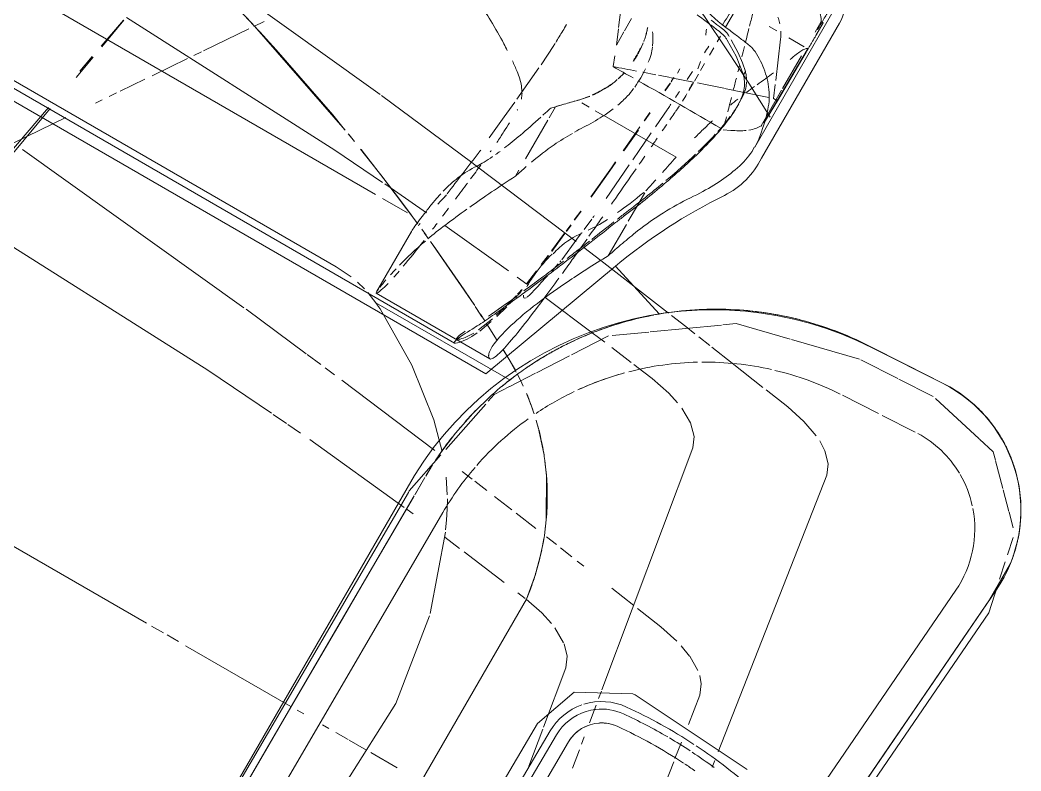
# Model space of a CAD drawing. Header units: inches. Extents: x 6664 to 8129, y 209 to 1287.
# Drawn here: x 7404.22 to 7411.94, y 636.23 to 642.02 of the extents above; entities that cross this region are included whole.
import ezdxf

# ---------------------------------------------------------------- set-up
doc = ezdxf.new("R2010")
doc.units = ezdxf.units.IN
doc.header["$MEASUREMENT"] = 0
doc.layers.add('I-FURN', color=30, linetype='Continuous', lineweight=9)

# ---------------------------------------------------------------- blocks, each defined once
blk = doc.blocks.new('Allsteel Seating Acuity Work-Conference Chair1 - Fully Adj_ Arms_ Mesh Back-V141-11th FLOOR POWER _ SIGNAL')
at = {"layer": 'I-FURN', "lineweight": 13}
for p, q in [((-8.3354, 2.7972), (-8.3354, -3.2574)), ((-12.1969, 1.3862), (-12.663, -4.7339)), ((-9.5606, -2.8632), (-9.5606, -0.9451)), ((-9.5606, -1.2379), (-9.5606, -2.8632)), ((-9.3482, -1.2379), (-9.1132, -1.2379)), ((-9.0745, -1.2379), (-8.9211, -1.2379)), ((-8.913, -1.2379), (-8.8019, -1.2379)), ((-8.7404, -1.2379), (-8.683, -1.2379)), ((-8.5175, -1.2379), (-8.4567, -1.2379)), ((-8.4008, -1.2379), (-7.4644, -1.2379)), ((-7.4002, -1.2379), (-7.2987, -1.2379)), ((-7.2666, -1.2379), (-7.161, -1.2379)), ((-7.1169, -1.2379), (7.3857, -1.2379)), ((-4.0932, -2.0147), (-4.4881, -4.3039)), ((-8.7613, -2.9975), (-8.9718, -2.3963)), ((-9.5606, -2.8632), (-9.5237, -3.0711)), ((-9.5202, -3.0858), (-9.4738, -3.2493)), ((-8.7231, -3.0823), (-8.7541, -3.0138)), ((-8.6839, -3.1606), (-8.7227, -3.0831)), ((-8.6455, -3.2287), (-8.6839, -3.1606)), ((-4.2743, -3.2386), (-4.4734, -4.3039)), ((-9.4632, -3.2805), (-9.443, -3.336)), ((-8.5533, -3.3688), (-8.63, -3.2544)), ((-4.4405, -4.0276), (-3.9404, -3.29)), ((-3.9404, -3.29), (-4.4405, -4.0276)), ((-9.4249, -3.382), (-9.4053, -3.4285)), ((-9.383, -3.4776), (-9.2187, -3.7646)), ((-9.2167, -3.7676), (-9.1528, -3.8554)), ((-9.1233, -3.8928), (-8.9922, -4.04)), ((-8.9828, -4.0496), (-8.9364, -4.0948)), ((-4.6275, -4.3036), (-4.4405, -4.0276)), ((-4.4405, -4.0276), (-4.6275, -4.3036)), ((-8.8939, -4.1337), (-8.8431, -4.1775)), ((-8.8719, -5.4314), (-8.421, -4.2125)), ((-8.8431, -4.1775), (-8.7692, -4.2364)), ((-8.421, -4.2125), (8.421, -4.2125)), ((-8.6768, -4.3025), (-8.7179, -4.274)), ((-8.6785, -4.3014), (-8.637, -4.3287)), ((-8.634, -4.3306), (-8.6768, -4.3025)), ((-8.6068, -4.2621), (-7.4113, -4.2621)), ((8.0921, -4.2954), (-8.0921, -4.2954)), ((-7.3179, -4.2993), (-7.4113, -4.2621)), ((-7.2091, -4.3292), (-7.2816, -4.3108)), ((-8.4949, -4.4119), (-8.6174, -4.3411)), ((-8.6044, -4.3492), (-8.4949, -4.4119)), ((-7.3777, -4.3266), (-8.3885, -4.3266)), ((-7.3749, -4.8751), (-7.3749, -4.3376)), ((-7.0092, -4.3503), (-7.1467, -4.3404)), ((7.0092, -4.3503), (-7.0092, -4.3503)), ((-8.4949, -4.4119), (-8.4431, -4.4394)), ((-8.442, -4.44), (-8.4949, -4.4119)), ((-8.2555, -4.5813), (-8.215, -4.4728)), ((-8.2026, -4.4767), (-8.2524, -4.6043)), ((-8.2054, -4.4512), (-8.1834, -4.4066)), ((-8.2302, -4.5499), (-8.3689, -4.4784)), ((-8.368, -4.4788), (-8.2297, -4.5501)), ((-4.8029, -4.5623), (-4.7694, -4.5129)), ((-4.7694, -4.5129), (-4.8029, -4.5623)), ((-8.1546, -4.5882), (-8.2094, -4.5605)), ((-8.1745, -4.5781), (-8.1152, -4.608)), ((-8.091, -4.6201), (-8.154, -4.5885)), ((-8.0832, -4.6239), (-7.9076, -4.7101)), ((-7.5412, -4.8817), (-8.0715, -4.6298)), ((-7.4257, -4.6058), (-7.4255, -4.605)), ((-7.4255, -4.605), (-7.4253, -4.6043)), ((-4.8713, -4.6633), (-4.8364, -4.6117)), ((-4.8364, -4.6117), (-4.8713, -4.6633)), ((-4.5412, -4.6117), (-4.5759, -4.8125)), ((-8.3022, -4.7398), (-8.2734, -4.6377)), ((-8.265, -4.643), (-8.289, -4.7238)), ((-5.0077, -4.8645), (-4.8885, -4.6886)), ((-4.8885, -4.6886), (-5.0077, -4.8645)), ((-4.5415, -4.6683), (-4.5685, -4.8124)), ((-8.2914, -4.7326), (-8.3223, -4.8525)), ((-7.9076, -4.7101), (-7.5728, -4.8674)), ((-8.3371, -4.9154), (-8.3371, -4.8822)), ((-7.5169, -4.8927), (-7.4645, -4.9163)), ((-7.435, -4.9295), (-7.4871, -4.9062)), ((-5.2124, -5.1663), (-5.0423, -4.9154)), ((-5.0423, -4.9154), (-5.2124, -5.1663)), ((-4.5936, -4.9154), (-4.6388, -5.1775)), ((-4.5877, -4.9154), (-4.6367, -5.1774)), ((-8.3663, -5.0956), (-8.3493, -4.9678)), ((-8.3449, -4.9702), (-8.3619, -5.0954)), ((-7.3825, -4.9528), (-7.309, -4.985)), ((-7.309, -4.985), (-7.1478, -5.0543)), ((-7.277, -4.985), (-7.0554, -4.985)), ((-6.9923, -4.985), (6.9923, -4.985)), ((-7.1478, -5.0543), (-7.0021, -5.1152)), ((-8.4641, -5.152), (-8.4804, -5.224)), ((-8.3695, -5.1548), (-8.3801, -5.2407)), ((-6.9938, -5.1186), (-6.7172, -5.2296)), ((-8.3844, -5.2431), (-8.3769, -5.181)), ((-5.2796, -5.2655), (-5.2435, -5.2123)), ((-5.2435, -5.2123), (-5.2796, -5.2655)), ((-9.3469, -5.2796), (-8.8719, -5.4314)), ((-8.4878, -5.2655), (-8.51, -5.4612)), ((-8.4081, -5.4531), (-8.3891, -5.2833)), ((-8.3856, -5.2875), (-8.4044, -5.4535)), ((-6.5855, -5.2805), (-6.6488, -5.2562)), ((-6.6359, -5.2611), (-6.5753, -5.2844)), ((-5.5338, -5.6423), (-6.5424, -5.2969)), ((-6.5346, -5.2998), (-6.4, -5.35)), ((-5.5083, -5.6029), (-5.2901, -5.2809)), ((-5.2901, -5.2809), (-5.5083, -5.6029)), ((-8.7834, -5.7506), (-8.7834, -5.4725)), ((-8.51, -5.4612), (-8.5171, -5.5222)), ((-8.4167, -5.5339), (-8.4104, -5.474)), ((-8.4067, -5.4749), (-8.4131, -5.5341)), ((-8.5208, -5.5542), (-8.5326, -5.6535)), ((-8.4302, -5.6663), (-8.4214, -5.5796)), ((-8.4178, -5.5798), (-8.4265, -5.6646)), ((-5.5936, -5.6238), (-5.518, -5.6471)), ((-7.8562, -5.6994), (-7.8562, -5.6458)), ((-5.5818, -5.7113), (-5.532, -5.6379)), ((-5.532, -5.6379), (-5.5818, -5.7113)), ((-5.5155, -5.6479), (-5.2437, -5.7286)), ((-8.7834, -5.9204), (-8.7834, -5.7791)), ((-8.5481, -5.8459), (-8.5725, -6.1591)), ((-7.8562, -6.1442), (-7.8562, -5.8003)), ((-11.5122, -5.909), (-10.8995, -5.8752)), ((-8.7834, -6.0333), (-8.7834, -5.9204)), ((-7.8562, -6.2648), (-7.8562, -6.1654)), ((-7.5824, -6.312), (-7.5681, -6.1655)), ((-8.5763, -6.2076), (-8.5831, -6.293)), ((-8.4991, -6.4282), (-8.4824, -6.2318)), ((-8.4791, -6.23), (-8.4982, -6.4546)), ((-8.5832, -6.294), (-8.5963, -6.4577)), ((-7.5955, -6.4599), (-7.5824, -6.312)), ((-8.2117, -6.3911), (-8.8562, -6.3911)), ((-8.1367, -6.3911), (-8.2045, -6.3911)), ((-8.0177, -6.3911), (-8.0833, -6.3911)), ((-8.601, -6.5146), (-8.6109, -6.6352)), ((-8.512, -6.5891), (-8.506, -6.5131)), ((-8.503, -6.5133), (-8.5091, -6.589)), ((-7.6082, -6.6668), (-7.5977, -6.4893)), ((-8.6109, -6.6352), (-8.6122, -6.651)), ((-9.4304, -6.7151), (-9.4304, -7.9165)), ((-8.6122, -6.651), (-8.6135, -6.6668)), ((-9.3433, -6.764), (-9.3433, -8.0082)), ((-9.0646, -6.7571), (-9.1175, -6.7817)), ((-8.086, -6.7541), (-8.0554, -6.8326)), ((-8.5326, -6.8648), (-8.5275, -6.7937)), ((-8.5246, -6.7935), (-8.5298, -6.864)), ((-8.4039, -6.8646), (-8.3065, -6.8309)), ((-9.3061, -6.9302), (-9.31, -6.9302)), ((-9.3023, -6.9302), (-9.3061, -6.9302)), ((-9.3023, -6.9302), (-9.3023, -7.2456)), ((-8.6853, -6.8864), (-8.6853, -6.9588)), ((-8.6825, -6.96), (-8.5169, -6.9035)), ((-8.5334, -6.8755), (-8.5333, -6.8748)), ((-8.5334, -6.9144), (-8.5334, -6.8755)), ((-8.5308, -6.8784), (-8.5334, -6.9144)), ((-8.5119, -6.9017), (-8.4225, -6.871)), ((-8.0248, -6.9111), (-7.9763, -7.027)), ((-8.0248, -7.0274), (-8.0248, -6.9111)), ((-9.3103, -6.958), (-9.318, -7.6305)), ((-9.3152, -7.1594), (-9.3106, -6.9567)), ((-9.0691, -6.9601), (-9.0691, -6.9918)), ((-8.6853, -6.9695), (-8.6853, -7.0335)), ((-8.5404, -6.9583), (-8.5404, -6.9975)), ((-9.0492, -7.0832), (-8.9129, -7.0377)), ((-8.6853, -7.0663), (-8.6853, -7.1282)), ((-8.0248, -7.1465), (-8.0248, -7.037)), ((-7.9721, -7.037), (-7.9265, -7.1459)), ((-9.3193, -7.5813), (-9.3152, -7.1594)), ((-9.3152, -7.1594), (-9.2807, -7.1598)), ((-9.2379, -7.2594), (-9.2807, -7.1598)), ((-8.9883, -7.2324), (-8.9883, -7.201)), ((-8.9354, -7.2769), (-8.9883, -7.2324)), ((-8.6853, -7.2013), (-8.6853, -7.2685)), ((-9.3023, -7.2613), (-9.3023, -7.5537)), ((-9.099, -7.5832), (-9.225, -7.2896)), ((-8.8672, -7.3283), (-8.9354, -7.2769)), ((-8.7708, -7.3893), (-8.8672, -7.3283)), ((-8.6853, -7.3201), (-8.6853, -7.3714)), ((-8.9752, -7.4028), (-8.9736, -7.4036)), ((-8.9736, -7.4036), (-8.9721, -7.4043)), ((-8.7351, -7.4085), (-8.746, -7.4028)), ((-8.7243, -7.4139), (-8.7351, -7.4085)), ((-8.6853, -7.4512), (-8.6853, -7.8351)), ((-9.1486, -7.6243), (-9.2865, -7.6243)), ((-8.9744, -7.6243), (-9.0429, -7.6243)), ((-9.3206, -7.8571), (-9.3207, -7.7631)), ((-9.3193, -7.7433), (-9.3206, -7.8571)), ((-9.3023, -7.7633), (-9.3023, -7.8573)), ((-9.3206, -7.8571), (-9.3114, -7.8572)), ((-9.3114, -7.8572), (-9.3023, -7.8573))]:
    blk.add_line(p, q, dxfattribs=at)
at = {"layer": 'I-FURN'}
for p, q in [((-10.3926, -2.0725), (-10.3545, 1.8204)), ((-10.3545, 1.8204), (-10.3926, -2.0725)), ((-10.3926, -2.0725), (-10.3545, 1.8204)), ((-10.2857, -2.0735), (-10.2476, 1.8194)), ((-10.1897, 1.8188), (-10.2278, -2.0741)), ((-10.115, -2.0752), (-10.0769, 1.8177)), ((-12.1799, 1.6096), (-12.6247, -4.2318)), ((-12.2541, 1.3178), (-12.7014, -4.5547)), ((-12.3946, -4.578), (-11.9474, 1.2944)), ((-11.9474, 1.2944), (-12.3946, -4.578)), ((-8.3607, -3.1207), (-8.3455, 0.2973)), ((-8.6537, 0.1954), (-8.6684, -3.1193)), ((-8.6684, -3.1193), (-8.6537, 0.1954)), ((-11.1714, -2.345), (-11.2991, -1.499)), ((-10.2217, -1.7574), (-10.1721, -2.0576)), ((-10.4954, -2.0603), (-10.5201, -1.9106)), ((-8.4077, -2.0031), (-8.4126, -3.1204)), ((-10.1693, -2.0747), (-10.0895, -2.5572)), ((-10.4781, -2.1652), (-10.4879, -2.1058)), ((-10.4353, -2.424), (-10.4589, -2.281)), ((-11.1473, -2.5045), (-11.1673, -2.3717)), ((-11.4502, -2.4567), (-11.4418, -2.5124)), ((-10.4165, -2.5372), (-10.4264, -2.4777)), ((-11.4311, -2.5832), (-11.0889, -4.849)), ((-10.0895, -4.5154), (-10.4147, -2.5483)), ((-11.0889, -2.8908), (-11.1252, -2.6508)), ((-9.9766, -2.7148), (-9.862, -2.7797)), ((-9.5499, -2.8627), (-9.4794, -2.8721)), ((-9.3484, -2.8895), (-8.9616, -2.9388)), ((-8.9181, -2.9442), (-8.777, -2.9611)), ((-8.4762, -2.9955), (-8.4184, -3.0019)), ((-8.3916, -3.0048), (-7.4983, -3.0925)), ((-10.8713, -3.1109), (-10.9809, -3.0468)), ((-10.7753, -3.1483), (-10.8699, -3.1116)), ((-10.5656, -3.1963), (-10.7288, -3.1623)), ((-8.4134, -3.2843), (-8.4127, -3.1282)), ((-8.4127, -3.1384), (-8.4134, -3.2852)), ((-7.413, -3.0999), (-7.2939, -3.1099)), ((-7.2811, -3.1109), (-7.1571, -3.1209)), ((-10.3378, -3.2292), (-10.5656, -3.1963)), ((-10.0895, -3.2652), (-10.3013, -3.2345)), ((-9.7537, -3.3137), (-9.8177, -3.3045)), ((-8.4134, -3.2969), (-8.4158, -3.3979)), ((-9.5918, -3.3371), (-9.7007, -3.3214)), ((-9.4552, -3.3566), (-9.5511, -3.3429)), ((-9.1608, -3.3978), (-9.3509, -3.3713)), ((-8.952, -3.4264), (-9.1177, -3.4038)), ((-8.7597, -3.4524), (-8.8767, -3.4366)), ((-8.64, -3.4683), (-8.7361, -3.4555)), ((-8.4179, -3.4375), (-8.4222, -3.4984)), ((-7.485, -3.6135), (-8.3745, -3.503)), ((-8.5363, -4.0091), (-8.4444, -3.551)), ((-7.324, -3.6325), (-7.4142, -3.6219)), ((-7.154, -3.6523), (-7.283, -3.6373)), ((-6.5708, -3.7178), (-7.144, -3.6535)), ((-4.4626, -3.923), (-6.5509, -3.7199)), ((-12.6247, -4.2318), (-12.6375, -4.3995)), ((-8.751, -4.4075), (-8.6301, -4.2207)), ((-12.6375, -4.3995), (-12.6562, -4.6451)), ((-12.6562, -4.6451), (-12.6375, -4.3995)), ((-8.9104, -4.6537), (-8.7545, -4.4128)), ((-12.7014, -4.5547), (-12.6557, -4.7689)), ((-12.6562, -4.6451), (-12.6562, -4.9669)), ((-9.0937, -4.9368), (-8.9191, -4.6671)), ((-12.6447, -4.8206), (-12.6153, -4.9583)), ((-9.4682, -4.8318), (-9.5499, -4.8209)), ((-9.3719, -4.8446), (-9.4682, -4.8318)), ((-9.1601, -4.8722), (-9.3484, -4.8477)), ((-8.973, -4.8956), (-9.0936, -4.8806)), ((-8.5222, -4.9486), (-8.973, -4.8956)), ((-12.6037, -5.013), (-12.5741, -5.1517)), ((-9.3482, -5.1184), (-9.1166, -4.9531)), ((-8.2587, -4.9773), (-8.3477, -4.9678)), ((-7.5761, -5.0438), (-8.1739, -4.9861)), ((-7.1032, -5.0834), (-7.4038, -5.0588)), ((-7.0137, -5.0903), (-7.1032, -5.0834)), ((-6.5508, -5.1229), (-6.9935, -5.0918)), ((-10.5656, -5.1545), (-10.3558, -5.1848)), ((-9.8071, -5.4459), (-9.3566, -5.1244)), ((-4.6464, -5.2055), (-6.5508, -5.1229)), ((-12.5383, -5.2155), (-12.4486, -5.3058)), ((-10.3239, -5.1894), (-10.0247, -5.2327)), ((-10.0247, -5.2327), (-9.8262, -5.2614)), ((-12.4447, -5.3097), (-12.3241, -5.431)), ((-9.808, -5.2641), (-9.7007, -5.2796)), ((-9.663, -5.285), (-9.5733, -5.2979)), ((-9.5733, -5.2979), (-9.437, -5.3173)), ((-9.4072, -5.3215), (-8.7518, -5.4116)), ((-12.317, -5.4382), (-12.1608, -5.5954)), ((-11.2286, -5.4627), (-11.5129, -5.4784)), ((-11.5129, -5.4784), (-11.2286, -5.4627)), ((-10.8861, -5.4438), (-11.1951, -5.4609)), ((-11.1951, -5.4609), (-10.8861, -5.4438)), ((-8.7518, -5.4116), (-8.5892, -5.4332)), ((-8.513, -5.4432), (-8.409, -5.4567)), ((-8.409, -5.4567), (-7.5713, -5.5613)), ((-10.8607, -5.7506), (-10.3297, -5.6187)), ((-7.5713, -5.5613), (-7.5125, -5.5684)), ((-7.5125, -5.5684), (-6.6497, -5.6673)), ((-11.9662, -5.6786), (-11.5194, -5.7803)), ((-6.638, -5.6686), (-6.5496, -5.6782)), ((-6.5496, -5.6782), (-4.7528, -5.8558)), ((-11.496, -5.7856), (-11.2, -5.7693)), ((-11.1904, -5.7687), (-10.8706, -5.7511)), ((-11.5123, -5.9109), (-10.8643, -5.8752))]:
    blk.add_line(p, q, dxfattribs=at)
at = {"layer": 'I-FURN', "flags": 128}
for points in [[(-12.6375, -4.3995), (-12.6247, -4.2318), (-12.5976, -3.8749), (-12.5565, -3.336), (-12.5024, -2.6256), (-12.4363, -1.7575), (-12.3595, -0.7487), (-12.2734, 0.3811), (-12.1799, 1.6096)], [(-8.3991, -0.083), (-8.4005, -0.3853), (-8.4024, -0.8067), (-8.4048, -1.3463), (-8.4077, -2.0031)], [(-8.4076, -1.985), (-8.4058, -1.5705), (-8.4029, -0.9261), (-8.4007, -0.4299), (-8.3991, -0.083)], [(-8.4126, -3.1094), (-8.4093, -2.3614), (-8.4076, -1.985)], [(-10.636, -2.6406), (-10.2391, -2.4259), (-10.115, -2.0752)], [(-11.6931, -2.5759), (-10.6573, -2.6425), (-10.636, -2.6406)], [(-10.0895, -2.5572), (-10.0539, -2.6392), (-9.9847, -2.7087)], [(-9.8231, -2.7958), (-9.7169, -2.83), (-9.5587, -2.8615)], [(-11.0131, -3.0198), (-11.0553, -2.9718), (-11.0889, -2.8908)], [(-8.4336, -3.4974), (-8.3608, -3.1347), (-8.3607, -3.1207)], [(-7.1395, -3.1223), (-6.5508, -3.1648), (-4.309, -3.2534)], [(-8.4222, -3.4984), (-8.4465, -3.6986), (-8.4864, -3.8963), (-8.5415, -4.0903)], [(-8.6286, -4.2184), (-8.5556, -4.1056), (-8.542, -4.0379)], [(-9.862, -4.7379), (-9.9766, -4.673), (-10.0539, -4.5974), (-10.0895, -4.5154)], [(-9.5499, -4.8209), (-9.7169, -4.7882), (-9.8136, -4.7575)], [(-8.9598, -4.8778), (-8.9234, -4.8299), (-8.888, -4.781)], [(-11.0889, -4.849), (-11.0553, -4.93), (-10.9809, -5.005), (-10.9096, -5.05)], [(-12.6375, -5.0681), (-12.6481, -5.0177), (-12.6562, -4.9669)], [(-10.8667, -5.0712), (-10.7288, -5.1205), (-10.5656, -5.1545)], [(-10.3208, -5.6165), (-9.8997, -5.512), (-9.8146, -5.4512)], [(-12.1572, -5.5991), (-12.1109, -5.6457), (-11.9691, -5.6779)], [(-10.8643, -5.8752), (-11.1885, -5.8931), (-11.5123, -5.9109)]]:
    blk.add_lwpolyline(points, dxfattribs=at)
at = {"layer": 'I-FURN', "lineweight": 13, "flags": 128}
for points in [[(-8.9768, -2.377), (-9.0906, -1.6621), (-9.0633, -0.9451)], [(-7.4644, -4.2372), (-7.8936, -3.9847), (-8.2507, -3.7045), (-8.4292, -3.5233)], [(-8.1834, -4.4066), (-8.163, -4.3721), (-8.1426, -4.344)], [(-8.1426, -4.3754), (-8.1628, -4.4033), (-8.183, -4.4375)], [(-6.7226, -5.2275), (-6.9886, -5.1207), (-7.3868, -4.9509)], [(-6.4, -5.35), (-5.77, -5.5678), (-5.5936, -5.6238)], [(-5.2818, -5.7176), (-5.4196, -5.6769), (-5.5317, -5.6429)], [(-8.4731, -6.1258), (-8.4658, -6.0443), (-8.4429, -5.7977)], [(-8.4396, -5.7981), (-8.465, -6.0713), (-8.47, -6.1273)], [(-7.5655, -6.1382), (-7.5523, -5.999), (-7.534, -5.8003)], [(-8.9883, -7.201), (-8.8671, -7.297), (-8.7458, -7.3716)]]:
    blk.add_lwpolyline(points, dxfattribs=at)
at = {"layer": 'I-FURN'}
for centre, radius, start, end in [((-10.6884, -2.0696), 0.2958, 303.31114, 359.43889), ((-10.6884, -2.0696), 0.2958, 303.31114, 359.43889), ((-10.6884, -2.0696), 0.2958, 322.21219, 359.43889), ((-10.6884, -2.0696), 0.4027, 317.34308, 359.43889), ((-10.6884, -2.0696), 0.4606, 319.31273, 359.43889), ((-10.6884, -2.0696), 0.2958, 275.24726, 304.39914), ((-11.0139, 1.475), 3.8553, 265.04514, 266.46899), ((-11.0139, 1.475), 3.8553, 265.04514, 266.46899), ((-11.0139, 1.475), 3.8553, 265.04514, 266.46899), ((-11.0139, 1.475), 3.8553, 266.6024, 275.24726), ((-11.0139, 1.475), 3.8553, 266.6024, 275.24726), ((-11.0139, 1.475), 3.8553, 266.6024, 275.24726), ((-10.6884, -2.0696), 0.2958, 275.24726, 302.8041), ((-10.6884, -2.0696), 0.2958, 275.24726, 289.2792), ((-10.6884, -2.0696), 0.4606, 275.24726, 317.34308), ((-10.6884, -2.0696), 0.2958, 289.2792, 302.8041), ((-10.6884, -2.0696), 0.4027, 306.62736, 317.34308), ((-11.0139, 1.475), 4.0201, 258.20697, 266.46899), ((-11.0139, 1.475), 3.9623, 263.46854, 266.46899), ((-10.6884, -2.0696), 0.4027, 275.24726, 306.48152), ((-11.0139, 1.475), 3.9623, 266.71775, 269.46944), ((-11.0139, 1.475), 4.0201, 266.77765, 275.24726), ((-11.0139, 1.475), 3.9623, 269.68136, 275.24726), ((-11.0064, -3.1089), 2.338, 349.25444, 359.74542), ((-11.0064, -3.1089), 2.338, 349.25444, 359.74542), ((-11.0064, -3.1089), 2.338, 335.6083, 348.75173), ((-11.0064, -3.1089), 2.338, 335.6083, 348.75173), ((-11.0064, -3.1089), 2.338, 325.48432, 333.81014), ((-11.0064, -3.1089), 2.338, 325.48432, 333.81014), ((-11.0064, -3.1089), 2.338, 315.34907, 324.74708), ((-11.0064, -3.1089), 2.338, 316.45087, 324.74708), ((-11.559, -4.6417), 0.838, 175.64469, 220.92952), ((-11.559, -4.6417), 0.838, 175.64469, 220.92952), ((-11.0064, -3.1089), 2.338, 301.37476, 314.49981), ((-11.0064, -3.1089), 2.338, 301.37476, 314.49981), ((-11.0064, -3.1089), 2.338, 315.34907, 316.45087), ((-11.5725, -4.8189), 1.0937, 187.77871, 196.65494), ((-11.5725, -4.8189), 1.0938, 198.35184, 201.1091), ((-11.0064, -3.1089), 2.338, 287.24597, 300.5398), ((-11.0064, -3.1089), 2.338, 287.24597, 300.5398), ((-11.559, -4.6417), 0.838, 222.3483, 240.15637), ((-11.559, -4.6417), 0.838, 222.3483, 240.15637), ((-11.5725, -4.8189), 1.0938, 203.5891, 207.0364), ((-11.5725, -4.8189), 1.0937, 207.07612, 215.16845), ((-11.0072, -3.2854), 2.5938, 302.75354, 309.82485), ((-11.559, -4.6417), 0.838, 240.90546, 271.50867), ((-11.559, -4.6417), 0.838, 240.90546, 271.50867), ((-11.0064, -3.1089), 2.338, 273.46683, 286.60717), ((-11.0064, -3.1089), 2.338, 273.46683, 286.60717), ((-11.5725, -4.8189), 1.0937, 217.10199, 226.64608), ((-11.0072, -3.2854), 2.5938, 298.20082, 302.75354), ((-11.5725, -4.8189), 1.0937, 226.67302, 229.07623), ((-11.0072, -3.2854), 2.5938, 285.67857, 297.60115), ((-11.5725, -4.8189), 1.0937, 232.83165, 237.34057), ((-11.5725, -4.8189), 1.0937, 237.35629, 242.07471), ((-11.5725, -4.8189), 1.0937, 242.07471, 244.69712), ((-11.0072, -3.2854), 2.5938, 273.15632, 285.36006), ((-11.5725, -4.8189), 1.0937, 248.77812, 255.6016), ((-11.5725, -4.8189), 1.0938, 255.6016, 258.92672), ((-11.5725, -4.8189), 1.0937, 260.98328, 273.15632)]:
    blk.add_arc(centre, radius, start, end, dxfattribs=at)
at = {"layer": 'I-FURN', "lineweight": 13}
for centre, radius, start, end in [((-11.049, -3.1641), 2.7152, 273.15632, 358.03044), ((-11.5724, -4.8169), 1.0938, 175.64469, 273.15632), ((-12.891, -3.9447), 4.2853, 326.29957, 339.70043), ((-8.8012, -6.6723), 0.6306, 146.29957, 183.88635), ((0, 10.3529), 19.7214, 241.76295, 298.23705), ((-9.0642, -7.9165), 0.3662, 180, 257.4481)]:
    blk.add_arc(centre, radius, start, end, dxfattribs=at)
for centre, major_axis, ratio, start_param, end_param in [((-7.9574, -17.788), (0, 13.7062), 0.082263, 0.338252, 0.343447), ((-7.9574, -17.788), (0, 13.7062), 0.082263, 0.333056, 0.338252), ((-7.9574, -17.7878), (0, 13.6747), 0.082263, 0.333056, 0.34427), ((-426.596, -2.3458), (418.444, 0), 0.173648, 6.245222, 6.247151), ((-192.0226, -3.8451), (184.7325, 0), 0.173648, 6.239639, 6.242188), ((-210.1203, -2.3535), (202.8302, 0), 0.34202, 6.238373, 6.241197), ((-210.1203, -2.3535), (202.8302, 0), 0.34202, 6.235396, 6.238373), ((-8.7402, 42.8301), (51.5866, 0), 0.961262, 4.706455, 4.720761), ((-8.7402, 42.8301), (51.5866, 0), 0.961262, 4.721623, 4.72507), ((-51.9678, 152.1524), (-37.2013, 160.8448), 0.617887, 3.207943, 3.209732), ((-51.9678, 152.1524), (-37.2013, 160.8448), 0.617887, 3.201235, 3.203264), ((-51.9678, 152.1524), (-37.2013, 160.8448), 0.617887, 3.197777, 3.199786), ((-8.3828, 60.5759), (0, 68.0431), 0.100696, 3.088585, 3.091732), ((-9.3179, -7.5214), (0.0026, 0.25), 0.003024, 2.027119, 2.241291), ((-9.3179, -7.5214), (0.0026, 0.25), 0.003024, 1.812946, 2.027119), ((-9.3179, -7.5214), (0.0026, 0.25), 0.003024, 2.241291, 2.883808)]:
    blk.add_ellipse(centre, major_axis=major_axis, ratio=ratio, start_param=start_param, end_param=end_param, dxfattribs=at)
for points in [[(-9.521, -3.0823), (-9.5296, -3.0463), (-9.5448, -2.9737), (-9.556, -2.9001), (-9.5606, -2.8632)], [(-9.3981, -3.4448), (-9.4491, -3.3307), (-9.4909, -3.2093), (-9.521, -3.0823)], [(-8.7707, -4.2352), (-8.8141, -4.2023), (-8.8564, -4.1673), (-8.8974, -4.1306)], [(-7.4113, -4.2621), (-7.4204, -4.2582), (-7.4383, -4.2501), (-7.4558, -4.2416), (-7.4644, -4.2372)], [(-8.404, -4.3369), (-8.392, -4.3213), (-8.3805, -4.3235), (-8.3694, -4.3436)], [(-8.1426, -4.344), (-8.1176, -4.3136), (-8.0849, -4.2812), (-8.0868, -4.3062), (-8.0964, -4.333)], [(-8.4409, -4.4375), (-8.4282, -4.3862), (-8.4159, -4.3526), (-8.404, -4.3369)], [(-8.3622, -4.3641), (-8.3573, -4.3875), (-8.358, -4.4514), (-8.3795, -4.5488), (-8.3954, -4.6058)], [(-8.3694, -4.3436), (-8.3678, -4.3463), (-8.3651, -4.3525), (-8.3631, -4.36), (-8.3622, -4.3641)], [(-8.0964, -4.333), (-8.1016, -4.3474), (-8.1169, -4.3827), (-8.1421, -4.4307), (-8.1571, -4.4579)], [(-8.1094, -4.3383), (-8.1179, -4.3464), (-8.129, -4.3588), (-8.1426, -4.3754)], [(-8.1193, -4.4172), (-8.1092, -4.3963), (-8.1015, -4.3786), (-8.0963, -4.3641)], [(-8.0936, -4.3268), (-8.0971, -4.3277), (-8.1043, -4.3347), (-8.1126, -4.3435)], [(-8.0963, -4.3641), (-8.091, -4.3493), (-8.0884, -4.3389), (-8.0884, -4.3328)], [(-8.0884, -4.3328), (-8.0884, -4.328), (-8.0889, -4.324), (-8.0936, -4.3268)], [(-7.3978, -4.365), (-7.4012, -4.374), (-7.4083, -4.395), (-7.4157, -4.4223), (-7.4195, -4.4375)], [(-7.3777, -4.3266), (-7.3812, -4.3268), (-7.3879, -4.3396), (-7.3978, -4.365)], [(-7.3919, -4.4533), (-7.3863, -4.425), (-7.3827, -4.4032), (-7.3797, -4.383)], [(-7.3769, -4.3641), (-7.374, -4.3391), (-7.3742, -4.3266), (-7.3777, -4.3266)], [(-8.5097, -4.8645), (-8.4979, -4.7674), (-8.4746, -4.5986), (-8.452, -4.4823), (-8.4409, -4.4375)], [(-8.1571, -4.4579), (-8.1665, -4.475), (-8.1859, -4.5116), (-8.2063, -4.5532), (-8.2168, -4.5753)], [(-7.4344, -4.5031), (-7.4384, -4.5223), (-7.4424, -4.5419), (-7.4465, -4.564)], [(-7.4168, -4.568), (-7.4118, -4.5463), (-7.4069, -4.5249), (-7.4027, -4.5055)], [(-8.3954, -4.6058), (-8.4157, -4.6781), (-8.4715, -4.8391), (-8.6024, -5.1291), (-8.7181, -5.3531), (-8.7834, -5.4725)], [(-8.2168, -4.5753), (-8.2595, -4.6649), (-8.3526, -4.87), (-8.5166, -5.2533), (-8.6396, -5.5578), (-8.7048, -5.7219)], [(-8.3269, -4.8478), (-8.2874, -4.7588), (-8.2505, -4.6781), (-8.2161, -4.6058)], [(-7.505, -4.8645), (-7.4705, -4.769), (-7.4441, -4.6827), (-7.4257, -4.6058)], [(-7.4548, -4.6117), (-7.4671, -4.683), (-7.48, -4.7674), (-7.4934, -4.8645)], [(-8.3694, -4.8819), (-8.378, -4.8636), (-8.3868, -4.8612), (-8.3958, -4.8748)], [(-7.3776, -4.8672), (-7.3758, -4.8644), (-7.3743, -4.8631), (-7.374, -4.8695)], [(-8.5401, -5.1326), (-8.5323, -5.0598), (-8.5246, -4.9926), (-8.517, -4.9268)], [(-8.5169, -4.9255), (-8.5147, -4.9061), (-8.5124, -4.887), (-8.5101, -4.8683)], [(-8.5101, -4.8683), (-8.51, -4.867), (-8.5098, -4.8657), (-8.5097, -4.8645)], [(-8.399, -4.8803), (-8.407, -4.8956), (-8.4152, -4.9234), (-8.4236, -4.9636)], [(-8.3978, -5.0097), (-8.3834, -4.9764), (-8.3691, -4.9434), (-8.3556, -4.9127)], [(-7.6588, -5.2368), (-7.6016, -5.1105), (-7.5483, -4.9889), (-7.514, -4.8891)], [(-7.3771, -4.9101), (-7.3802, -4.944), (-7.3864, -4.9974), (-7.3959, -5.0697)], [(-7.3749, -4.8751), (-7.3749, -4.8823), (-7.3752, -4.8911), (-7.3771, -4.9101)], [(-8.4814, -5.206), (-8.4526, -5.1373), (-8.4239, -5.0695), (-8.397, -5.0072)], [(-8.3651, -5.0697), (-8.3602, -5.021), (-8.3581, -4.9808), (-8.3589, -4.9495)], [(-7.5078, -4.9712), (-7.5103, -4.9901), (-7.5128, -5.009), (-7.5153, -5.0282)], [(-7.4024, -4.9636), (-7.4016, -4.9597), (-7.4009, -4.9559), (-7.4001, -4.9522)], [(-7.4001, -4.9522), (-7.3993, -4.9486), (-7.3985, -4.945), (-7.3978, -4.9416)], [(-8.402, -5.267), (-8.3841, -5.2048), (-8.3718, -5.139), (-8.3651, -5.0697)], [(-7.5241, -5.0977), (-7.5273, -5.1226), (-7.5305, -5.1476), (-7.5337, -5.1735)], [(-8.505, -5.2625), (-8.4971, -5.2435), (-8.4891, -5.2244), (-8.4812, -5.2054)], [(-8.4849, -5.2437), (-8.4852, -5.2449), (-8.4857, -5.2481), (-8.4863, -5.2524), (-8.4866, -5.2549)], [(-7.4676, -5.2549), (-7.4673, -5.2524), (-7.4667, -5.2481), (-7.4661, -5.2449), (-7.4657, -5.2437)], [(-8.5616, -5.3999), (-8.5471, -5.3642), (-8.5328, -5.3296), (-8.5185, -5.2951)], [(-7.8562, -5.6458), (-7.7869, -5.5098), (-7.7252, -5.3823), (-7.671, -5.2636)], [(-7.5444, -5.2614), (-7.5503, -5.3099), (-7.5563, -5.3613), (-7.5623, -5.4135)], [(-8.6012, -5.4971), (-8.5878, -5.4641), (-8.5747, -5.4319), (-8.5618, -5.4003)], [(-8.5767, -5.502), (-8.5724, -5.4558), (-8.5681, -5.4098), (-8.5638, -5.3654)], [(-8.7834, -5.4725), (-8.7975, -5.5168), (-8.8284, -5.6076), (-8.8643, -5.7023), (-8.8835, -5.7506)], [(-7.5674, -5.4551), (-7.5723, -5.498), (-7.5774, -5.542), (-7.5824, -5.5869)], [(-8.6903, -5.7194), (-8.6626, -5.6497), (-8.6358, -5.583), (-8.6096, -5.5182)], [(-8.5957, -5.7113), (-8.5902, -5.6482), (-8.5846, -5.5869), (-8.5791, -5.5274)], [(-8.6377, -5.712), (-8.6064, -5.6504), (-8.5769, -5.6013), (-8.5492, -5.5654)], [(-7.5606, -5.5654), (-7.5819, -5.5967), (-7.6045, -5.6379), (-7.6285, -5.6887)], [(-8.5342, -5.6675), (-8.5345, -5.67), (-8.5351, -5.6756), (-8.5357, -5.6823), (-8.5359, -5.6859)], [(-7.8905, -5.7506), (-7.8844, -5.7329), (-7.8727, -5.6977), (-7.8616, -5.663), (-7.8562, -5.6458)], [(-7.5947, -5.7113), (-7.595, -5.715), (-7.5953, -5.7188), (-7.5956, -5.7225)], [(-7.5237, -5.6859), (-7.5234, -5.6823), (-7.5227, -5.6756), (-7.5221, -5.67), (-7.5217, -5.6675)], [(-8.8835, -5.7506), (-8.9139, -5.8272), (-8.9817, -5.9746), (-9.0637, -6.1107), (-9.1082, -6.176)], [(-8.7048, -5.7219), (-8.71, -5.7351), (-8.7205, -5.7614), (-8.7311, -5.7874), (-8.7365, -5.8003)], [(-8.7195, -5.7927), (-8.7138, -5.7788), (-8.7082, -5.7647), (-8.7027, -5.7506)], [(-7.6403, -5.714), (-7.646, -5.7265), (-7.6517, -5.7391), (-7.6575, -5.752)], [(-8.7365, -5.8003), (-8.7903, -5.9295), (-8.8853, -6.1731), (-8.955, -6.3861), (-8.9835, -6.4847)], [(-8.8674, -6.167), (-8.829, -6.0622), (-8.7854, -5.9513), (-8.7365, -5.8342)], [(-8.7764, -6.0327), (-8.7427, -5.9451), (-8.7096, -5.8607), (-8.6794, -5.7963)], [(-8.7365, -5.8342), (-8.7308, -5.8204), (-8.7251, -5.8066), (-8.7195, -5.7927)], [(-8.6109, -5.886), (-8.6092, -5.867), (-8.6076, -5.8481), (-8.606, -5.8293)], [(-8.6339, -6.1603), (-8.6262, -6.0667), (-8.6185, -5.9753), (-8.6109, -5.886)], [(-8.8076, -6.162), (-8.7993, -6.1235), (-8.7912, -6.0864), (-8.7834, -6.0509)], [(-7.6142, -6.0942), (-7.6142, -6.0957), (-7.6142, -6.0972), (-7.6142, -6.0987)], [(-8.1222, -6.2347), (-8.108, -6.2127), (-8.0942, -6.1904), (-8.0808, -6.1677)], [(-7.8049, -6.1592), (-7.8128, -6.1844), (-7.8209, -6.2103), (-7.829, -6.2368)], [(-9.1082, -6.176), (-9.1495, -6.2363), (-9.2213, -6.3531), (-9.2717, -6.4621), (-9.2915, -6.5146)], [(-8.9744, -6.4865), (-8.9475, -6.3963), (-8.9182, -6.303), (-8.8784, -6.1971)], [(-8.8562, -6.3911), (-8.8451, -6.3382), (-8.8344, -6.2874), (-8.824, -6.2387)], [(-8.6436, -6.2789), (-8.6415, -6.2535), (-8.6394, -6.2282), (-8.6374, -6.2031)], [(-7.8562, -6.2648), (-7.8516, -6.2601), (-7.8425, -6.2507), (-7.8335, -6.2414), (-7.829, -6.2368)], [(-7.5984, -6.1838), (-7.593, -6.198), (-7.5874, -6.2124), (-7.58, -6.2265)], [(-8.0013, -6.4157), (-7.9728, -6.3859), (-7.9201, -6.3309), (-7.876, -6.2853), (-7.8562, -6.2648)], [(-7.8559, -6.2645), (-7.8713, -6.2804), (-7.8867, -6.2963), (-7.9024, -6.3127)], [(-8.657, -6.4472), (-8.6549, -6.4197), (-8.6527, -6.3922), (-8.6505, -6.3649)], [(-7.9895, -6.4034), (-7.9935, -6.4075), (-7.9974, -6.4116), (-8.0013, -6.4157)], [(-7.9778, -6.3911), (-7.9817, -6.3952), (-7.9856, -6.3993), (-7.9895, -6.4034)], [(-7.922, -6.333), (-7.9404, -6.3522), (-7.959, -6.3715), (-7.9778, -6.3911)], [(-7.4631, -6.3524), (-7.44, -6.3698), (-7.4163, -6.387), (-7.3919, -6.404)], [(-8.0448, -6.465), (-8.0299, -6.4458), (-8.0154, -6.4293), (-8.0013, -6.4157)], [(-8.0013, -6.4157), (-8.0162, -6.433), (-8.0303, -6.4502), (-8.0435, -6.4675)], [(-7.3166, -6.4549), (-7.3009, -6.4652), (-7.2852, -6.4755), (-7.2694, -6.4857)], [(-9.2915, -6.5146), (-9.314, -6.5742), (-9.3292, -6.6303), (-9.337, -6.683)], [(-8.9835, -6.4847), (-9.0052, -6.5601), (-9.0404, -6.6999), (-9.0591, -6.8173), (-9.0644, -6.8703)], [(-9.0297, -6.6964), (-9.017, -6.6399), (-9.0014, -6.5792), (-8.9827, -6.5146)], [(-8.667, -6.5745), (-8.6654, -6.5541), (-8.6638, -6.534), (-8.6623, -6.514)], [(-8.1222, -6.5857), (-8.1009, -6.5472), (-8.0801, -6.5138), (-8.0599, -6.4854)], [(-8.9333, -6.6947), (-8.9235, -6.6613), (-8.9144, -6.6268), (-8.9057, -6.5918)], [(-8.6756, -6.6893), (-8.6742, -6.6711), (-8.6729, -6.6529), (-8.6716, -6.635)], [(-8.6716, -6.6351), (-8.6711, -6.6296), (-8.6707, -6.6241), (-8.6703, -6.6187)], [(-9.337, -6.683), (-9.3411, -6.711), (-9.3413, -6.7371), (-9.3405, -6.7627)], [(-8.9581, -6.7761), (-8.95, -6.7505), (-8.9424, -6.7243), (-8.9352, -6.6976)], [(-8.6799, -6.7475), (-8.6786, -6.7296), (-8.6773, -6.7117), (-8.676, -6.694)], [(-8.6148, -6.6851), (-8.6156, -6.6989), (-8.6165, -6.7128), (-8.6174, -6.7268)], [(-8.6135, -6.6668), (-8.6137, -6.6696), (-8.6141, -6.6754), (-8.6146, -6.6818), (-8.6148, -6.6851)], [(-8.311, -6.8652), (-8.3149, -6.8153), (-8.3144, -6.7608), (-8.3095, -6.7017)], [(-7.6089, -6.6851), (-7.6088, -6.6818), (-7.6086, -6.6754), (-7.6084, -6.6696), (-7.6082, -6.6668)], [(-9.3432, -6.764), (-9.3432, -6.787), (-9.3416, -6.8092), (-9.3383, -6.8307)], [(-9.1175, -6.7817), (-9.1581, -6.8011), (-9.1926, -6.8207), (-9.2208, -6.8408)], [(-9.0611, -6.8728), (-9.0555, -6.8275), (-9.0487, -6.7804), (-9.036, -6.7254)], [(-8.6847, -6.8566), (-8.6848, -6.8343), (-8.6842, -6.812), (-8.6829, -6.7898)], [(-8.6211, -6.7895), (-8.6222, -6.8073), (-8.6232, -6.8252), (-8.6243, -6.8434)], [(-9.3383, -6.8307), (-9.3257, -6.9128), (-9.2947, -7.054), (-9.2521, -7.1485), (-9.2279, -7.1841)], [(-9.2378, -6.8536), (-9.2687, -6.8782), (-9.2902, -6.9036), (-9.3023, -6.9302)], [(-9.0368, -6.8564), (-9.0412, -6.8407), (-9.0456, -6.8251), (-9.05, -6.8094)], [(-9.0644, -6.8703), (-9.0708, -6.9342), (-9.0708, -7.0454), (-9.0453, -7.1228), (-9.0261, -7.1529)], [(-9.0692, -6.9918), (-9.0692, -6.964), (-9.0676, -6.9342), (-9.0644, -6.9022)], [(-8.9952, -7.0052), (-9.0055, -6.9682), (-9.0159, -6.9312), (-9.0262, -6.8942)], [(-8.6808, -6.9413), (-8.6824, -6.9234), (-8.6829, -6.9055), (-8.6829, -6.8877)], [(-8.2734, -7.0354), (-8.2876, -7.0005), (-8.3003, -6.964), (-8.3047, -6.9188)], [(-8.2015, -6.8708), (-8.2029, -6.8891), (-8.2032, -6.9072), (-8.2031, -6.9253)], [(-9.0644, -7.0683), (-9.0676, -7.0449), (-9.0676, -7.0173), (-9.0668, -6.9887)], [(-9.044, -7.0174), (-9.035, -6.9949), (-9.0261, -6.9723), (-9.0173, -6.9495)], [(-8.6305, -6.9531), (-8.6319, -6.978), (-8.6332, -7.0032), (-8.6346, -7.0287)], [(-9.1082, -7.1671), (-9.0975, -7.1438), (-9.087, -7.1201), (-9.0767, -7.0962)], [(-9.0357, -7.1676), (-9.0496, -7.1403), (-9.0616, -7.1103), (-9.0644, -7.0683)], [(-8.9538, -7.1525), (-8.9625, -7.1214), (-8.9713, -7.0904), (-8.98, -7.0593)], [(-8.6499, -7.1243), (-8.6548, -7.105), (-8.6582, -7.0859), (-8.6608, -7.0669)], [(-8.25, -7.0835), (-8.2575, -7.0705), (-8.2644, -7.0567), (-8.2705, -7.0423)], [(-8.2154, -7.1388), (-8.2268, -7.122), (-8.2383, -7.1036), (-8.25, -7.0835)], [(-8.1835, -7.0879), (-8.1786, -7.1087), (-8.1716, -7.1288), (-8.1639, -7.1488)], [(-9.0261, -7.1529), (-9.0208, -7.1613), (-9.0092, -7.1777), (-8.9956, -7.1933), (-8.9883, -7.201)], [(-9.2279, -7.1841), (-9.1958, -7.2311), (-9.1216, -7.3146), (-9.0273, -7.3769), (-8.9752, -7.4028)], [(-9.1804, -7.3309), (-9.1611, -7.2845), (-9.1399, -7.2366), (-9.1178, -7.188)], [(-8.9883, -7.2324), (-8.9956, -7.2247), (-9.0093, -7.2089), (-9.021, -7.1924), (-9.0263, -7.1841)], [(-8.9263, -7.2502), (-8.9309, -7.2338), (-8.9355, -7.2174), (-8.9402, -7.201)], [(-8.6433, -7.1992), (-8.6443, -7.2192), (-8.6453, -7.2393), (-8.6463, -7.2594)], [(-8.8851, -7.3961), (-8.8928, -7.3689), (-8.9005, -7.3418), (-8.9081, -7.3146)], [(-8.565, -7.3641), (-8.5715, -7.3499), (-8.5779, -7.3358), (-8.5842, -7.3217)], [(-8.9721, -7.4043), (-8.9615, -7.4095), (-8.9288, -7.4192), (-8.8729, -7.4279), (-8.8392, -7.432)], [(-8.7243, -7.3826), (-8.7177, -7.3859), (-8.6973, -7.3922), (-8.6629, -7.398), (-8.6421, -7.4008)], [(-8.6421, -7.4008), (-8.6184, -7.4039), (-8.5624, -7.4113), (-8.4894, -7.4202), (-8.4488, -7.4249)], [(-9.2808, -7.5819), (-9.2688, -7.5585), (-9.2552, -7.5261), (-9.2402, -7.4851)], [(-8.8463, -7.5332), (-8.8564, -7.4976), (-8.8665, -7.4619), (-8.8766, -7.4262)], [(-8.8392, -7.432), (-8.8134, -7.4351), (-8.7555, -7.4423), (-8.6852, -7.4513), (-8.6468, -7.4561)], [(-8.6426, -7.432), (-8.6632, -7.4292), (-8.6975, -7.4235), (-8.7177, -7.4172), (-8.7243, -7.4139)], [(-8.6552, -7.4496), (-8.6576, -7.5037), (-8.6601, -7.558), (-8.6624, -7.6143)], [(-8.5604, -7.4427), (-8.5919, -7.4387), (-8.6193, -7.4351), (-8.6426, -7.432)], [(-8.8156, -7.6413), (-8.8243, -7.6108), (-8.833, -7.5802), (-8.8416, -7.5497)], [(-9.3127, -7.6243), (-9.3036, -7.6197), (-9.2931, -7.6056), (-9.281, -7.5823)], [(-9.0698, -7.6381), (-9.0806, -7.6213), (-9.0903, -7.603), (-9.099, -7.5832)], [(-9.3094, -7.8344), (-9.3094, -7.8189), (-9.3095, -7.8035), (-9.3098, -7.7883)], [(-9.3023, -7.8573), (-9.2952, -7.8712), (-9.2745, -7.8987), (-9.2412, -7.9256), (-9.2216, -7.9387)]]:
    blk.add_open_spline(points, degree=3, dxfattribs=at)
at = {"layer": 'I-FURN'}
for points in [[(-8.4158, -3.397), (-8.4144, -3.3638), (-8.4136, -3.3304), (-8.4134, -3.2969)], [(-8.4568, -3.7579), (-8.4564, -3.7556), (-8.4559, -3.7532), (-8.4555, -3.7509)], [(-9.3482, -5.2792), (-9.4894, -5.3967), (-9.7971, -5.6018), (-10.3144, -5.8054), (-10.6802, -5.8651), (-10.8643, -5.8752)], [(-11.5123, -5.9109), (-11.5896, -5.9152), (-11.7448, -5.9072), (-11.8944, -5.867), (-11.9662, -5.8393)]]:
    blk.add_open_spline(points, degree=3, dxfattribs=at)
at = {"layer": 'I-FURN', "lineweight": 13}
for points, knots in [([(-9.1501, -3.8588), (-9.1556, -3.8517), (-9.1791, -3.821), (-9.2192, -3.7651), (-9.2688, -3.6895), (-9.3296, -3.5856), (-9.3731, -3.5054), (-9.3965, -3.4486)], [0.4184376, 0.4184376, 0.4184376, 0.4184376, 0.4375, 0.5, 0.5625, 0.625, 0.7472947, 0.7472947, 0.7472947, 0.7472947]), ([(-8.935, -4.0961), (-8.9553, -4.0769), (-9.0167, -4.0167), (-9.0878, -3.9374), (-9.1371, -3.8757), (-9.1494, -3.8598)], [0.1895019, 0.1895019, 0.1895019, 0.1895019, 0.25, 0.375, 0.4175525, 0.4175525, 0.4175525, 0.4175525]), ([(-7.3959, -5.0697), (-7.3997, -5.0995), (-7.4084, -5.1578), (-7.4193, -5.2135), (-7.4252, -5.2407)], [0, 0, 0, 0, 0.5, 0.9978185, 0.9978185, 0.9978185, 0.9978185]), ([(-8.5639, -5.3667), (-8.56, -5.327), (-8.5535, -5.2611), (-8.5471, -5.201), (-8.5445, -5.1775)], [0.3657494, 0.3657494, 0.3657494, 0.3657494, 0.5, 0.590206, 0.590206, 0.590206, 0.590206]), ([(-8.5198, -5.5239), (-8.4814, -5.4661), (-8.4363, -5.3873), (-8.4129, -5.2949), (-8.408, -5.2728)], [0.0978934, 0.0978934, 0.0978934, 0.0978934, 0.5, 0.6235889, 0.6235889, 0.6235889, 0.6235889]), ([(-7.4312, -5.2667), (-7.4437, -5.3177), (-7.4781, -5.4231), (-7.5287, -5.5176), (-7.5606, -5.5654)], [0.0712958, 0.0712958, 0.0712958, 0.0712958, 0.5, 1, 1, 1, 1]), ([(-8.0711, -6.1513), (-8.0434, -6.1035), (-7.9836, -5.9918), (-7.9351, -5.8706), (-7.9092, -5.8015)], [0.1859514, 0.1859514, 0.1859514, 0.1859514, 0.5, 0.9017979, 0.9017979, 0.9017979, 0.9017979]), ([(-7.6739, -5.7915), (-7.6924, -5.8361), (-7.7326, -5.9386), (-7.7752, -6.0687), (-7.7978, -6.139)], [0.4609241, 0.4609241, 0.4609241, 0.4609241, 0.6666667, 0.8948843, 0.8948843, 0.8948843, 0.8948843]), ([(-7.6014, -5.7995), (-7.6037, -5.8325), (-7.6074, -5.8919), (-7.6096, -5.9531), (-7.6105, -5.9802)], [0.2366858, 0.2366858, 0.2366858, 0.2366858, 0.5, 0.7082617, 0.7082617, 0.7082617, 0.7082617]), ([(-8.2498, -6.4724), (-8.2371, -6.4419), (-8.2014, -6.3649), (-8.1542, -6.284), (-8.1222, -6.2347)], [0.1584465, 0.1584465, 0.1584465, 0.1584465, 0.5, 1, 1, 1, 1]), ([(-7.5784, -6.2262), (-7.5698, -6.2415), (-7.5399, -6.2855), (-7.497, -6.3264), (-7.4631, -6.3524)], [0.4930342, 0.4930342, 0.4930342, 0.4930342, 0.6666667, 1, 1, 1, 1]), ([(-8.308, -6.6863), (-8.3054, -6.662), (-8.2958, -6.6067), (-8.2782, -6.5479), (-8.2661, -6.5146)], [0.087487, 0.087487, 0.087487, 0.087487, 0.5, 1, 1, 1, 1]), ([(-8.0562, -6.4844), (-8.066, -6.4978), (-8.088, -6.5294), (-8.1163, -6.5763), (-8.1336, -6.6098), (-8.1408, -6.6251)], [0.0789522, 0.0789522, 0.0789522, 0.0789522, 0.125, 0.1875, 0.2397303, 0.2397303, 0.2397303, 0.2397303]), ([(-7.2689, -6.4855), (-7.2125, -6.5209), (-7.105, -6.5848), (-6.9853, -6.6437), (-6.93, -6.6704)], [0.1119348, 0.1119348, 0.1119348, 0.1119348, 0.5, 0.8259553, 0.8259553, 0.8259553, 0.8259553]), ([(-8.1636, -6.6829), (-8.1629, -6.6805), (-8.1613, -6.6758), (-8.1582, -6.6664), (-8.1526, -6.6506), (-8.1443, -6.6293), (-8.1336, -6.6062), (-8.1261, -6.5923), (-8.1222, -6.5857)], [0.8, 0.8, 0.8, 0.8, 0.8125, 0.825, 0.85, 0.9, 0.95, 1, 1, 1, 1]), ([(-8.1682, -6.6947), (-8.1736, -6.7113), (-8.1792, -6.7316), (-8.1839, -6.7518), (-8.1847, -6.7555)], [0.31865736, 0.31865736, 0.31865736, 0.31865736, 0.375, 0.38753947, 0.38753947, 0.38753947, 0.38753947]), ([(-8.1837, -6.748), (-8.1833, -6.7464), (-8.18, -6.7339), (-8.1748, -6.7171), (-8.1694, -6.7008), (-8.1673, -6.6943), (-8.1668, -6.6928)], [0.69281449, 0.69281449, 0.69281449, 0.69281449, 0.7, 0.75, 0.775, 0.78302232, 0.78302232, 0.78302232, 0.78302232]), ([(-7.6132, -6.8557), (-7.6129, -6.8364), (-7.6118, -6.7817), (-7.6103, -6.7284), (-7.6092, -6.6942)], [0.2545074, 0.2545074, 0.2545074, 0.2545074, 0.5, 0.9592476, 0.9592476, 0.9592476, 0.9592476]), ([(-8.196, -7.0215), (-8.1963, -7.018), (-8.1969, -7.0107), (-8.1979, -6.995), (-8.1989, -6.974), (-8.1995, -6.947), (-8.1997, -6.9193), (-8.1995, -6.8923), (-8.199, -6.875), (-8.1988, -6.867)], [0.4, 0.4, 0.4, 0.4, 0.4125, 0.425, 0.45, 0.475, 0.5, 0.525, 0.5479243, 0.5479243, 0.5479243, 0.5479243]), ([(-8.2032, -6.9349), (-8.203, -6.943), (-8.2017, -6.975), (-8.1994, -7.0069), (-8.1957, -7.0301)], [0.5959838, 0.5959838, 0.5959838, 0.5959838, 0.625, 0.7109662, 0.7109662, 0.7109662, 0.7109662]), ([(-8.1663, -7.1486), (-8.167, -7.1462), (-8.1694, -7.1389), (-8.175, -7.1217), (-8.183, -7.0959), (-8.1897, -7.0674), (-8.1929, -7.048), (-8.1939, -7.0409), (-8.1939, -7.0403)], [0.2125742, 0.2125742, 0.2125742, 0.2125742, 0.225, 0.25, 0.3, 0.35, 0.375, 0.3770169, 0.3770169, 0.3770169, 0.3770169]), ([(-8.6468, -7.4561), (-8.5584, -7.4668), (-8.4123, -7.5147), (-8.1853, -7.6174), (-7.9422, -7.7387), (-7.6165, -7.9162), (-7.3308, -8.0541), (-7.1818, -8.1186)], [0, 0, 0, 0, 0.25, 0.375, 0.5, 0.75, 1, 1, 1, 1]), ([(-8.9957, -7.7209), (-8.999, -7.7182), (-9.0123, -7.7072), (-9.0252, -7.6945), (-9.0346, -7.6842)], [-0.6, -0.6, -0.6, -0.6, -0.55, -0.4, -0.4, -0.4, -0.4]), ([(-9.3179, -8.0348), (-9.3169, -8.0255), (-9.315, -8.0045), (-9.3118, -7.9549), (-9.3098, -7.8962), (-9.3094, -7.8499), (-9.3094, -7.8344)], [0, 0, 0, 0, 0.1666667, 0.3333333, 0.6666667, 0.8333333, 0.8333333, 0.8333333, 0.8333333])]:
    blk.add_open_spline(points, degree=3, knots=knots, dxfattribs=at)
at = {"layer": 'I-FURN'}
for points, knots in [([(-8.4405, -3.6594), (-8.4395, -3.6528), (-8.436, -3.6275), (-8.4304, -3.5835), (-8.4244, -3.527), (-8.4206, -3.4786), (-8.4185, -3.4492), (-8.4178, -3.4388)], [0.7729973, 0.7729973, 0.7729973, 0.7729973, 0.7857143, 0.8214286, 0.8571429, 0.8928571, 0.9122641, 0.9122641, 0.9122641, 0.9122641]), ([(-8.4967, -3.9373), (-8.4949, -3.9304), (-8.4884, -3.9052), (-8.4783, -3.8629), (-8.4706, -3.8273), (-8.467, -3.8101)], [0.59374631, 0.59374631, 0.59374631, 0.59374631, 0.60714286, 0.64285714, 0.67619173, 0.67619173, 0.67619173, 0.67619173]), ([(-8.5415, -4.0903), (-8.5656, -4.1641), (-8.6087, -4.2799), (-8.6858, -4.4454), (-8.7532, -4.5715), (-8.8289, -4.6961), (-8.9141, -4.8198), (-9.0086, -4.9411), (-9.147, -5.0983), (-9.2641, -5.2093), (-9.3482, -5.2792)], [0, 0, 0, 0, 0.2, 0.3, 0.4, 0.5, 0.6, 0.7, 0.8, 1, 1, 1, 1]), ([(-8.6039, -4.2611), (-8.6015, -4.2551), (-8.5918, -4.2311), (-8.5826, -4.2071), (-8.5759, -4.189)], [0.38096547, 0.38096547, 0.38096547, 0.38096547, 0.39285714, 0.42857143, 0.42857143, 0.42857143, 0.42857143]), ([(-8.6272, -4.3167), (-8.6244, -4.3102), (-8.6165, -4.2917), (-8.6088, -4.2731), (-8.6039, -4.2611)], [0.3440863, 0.3440863, 0.3440863, 0.3440863, 0.35714286, 0.38096547, 0.38096547, 0.38096547, 0.38096547]), ([(-8.888, -4.781), (-8.8691, -4.7542), (-8.8407, -4.7123), (-8.8077, -4.6604), (-8.789, -4.6298), (-8.775, -4.6065), (-8.761, -4.5826), (-8.7423, -4.5498), (-8.7191, -4.5076), (-8.6966, -4.4643), (-8.6792, -4.4294), (-8.6708, -4.412), (-8.6666, -4.4032)], [0, 0, 0, 0, 0.0714286, 0.1071429, 0.125, 0.1428571, 0.1607143, 0.1785714, 0.2142857, 0.25, 0.2678571, 0.2857143, 0.2857143, 0.2857143, 0.2857143]), ([(-9.315, -5.2511), (-9.2432, -5.1893), (-9.143, -5.0927), (-9.0287, -4.9641), (-8.9815, -4.9057), (-8.9598, -4.8778)], [0, 0, 0, 0, 0.5, 0.75, 1, 1, 1, 1]), ([(-11.9662, -5.8393), (-12.0006, -5.826), (-12.0671, -5.7964), (-12.1594, -5.7438), (-12.2438, -5.6844), (-12.3072, -5.6303), (-12.3535, -5.5851), (-12.3971, -5.5386), (-12.4464, -5.4787), (-12.4892, -5.4169), (-12.5157, -5.3731), (-12.5298, -5.3481), (-12.5399, -5.3294), (-12.5496, -5.3105), (-12.5622, -5.2849), (-12.5768, -5.2528), (-12.5896, -5.2216), (-12.5986, -5.1978), (-12.6047, -5.1809), (-12.6102, -5.1647), (-12.617, -5.1439), (-12.6273, -5.1094), (-12.6339, -5.0836), (-12.6375, -5.0681)], [0, 0, 0, 0, 0.083333, 0.166667, 0.25, 0.333333, 0.375, 0.416667, 0.5, 0.583333, 0.625, 0.645833, 0.666667, 0.6875, 0.708333, 0.75, 0.791667, 0.8125, 0.833333, 0.854167, 0.875, 0.916667, 1, 1, 1, 1])]:
    blk.add_open_spline(points, degree=3, knots=knots, dxfattribs=at)

msp = doc.modelspace()

# ---------------------------------------------------------------- block references
at = {"layer": 'I-FURN', "rotation": 149.9998874387214}
msp.add_blockref('Allsteel Seating Acuity Work-Conference Chair1 - Fully Adj_ Arms_ Mesh Back-V141-11th FLOOR POWER _ SIGNAL', (7398.4169, 639.8585), dxfattribs=at)

doc.saveas('drawing.dxf')
